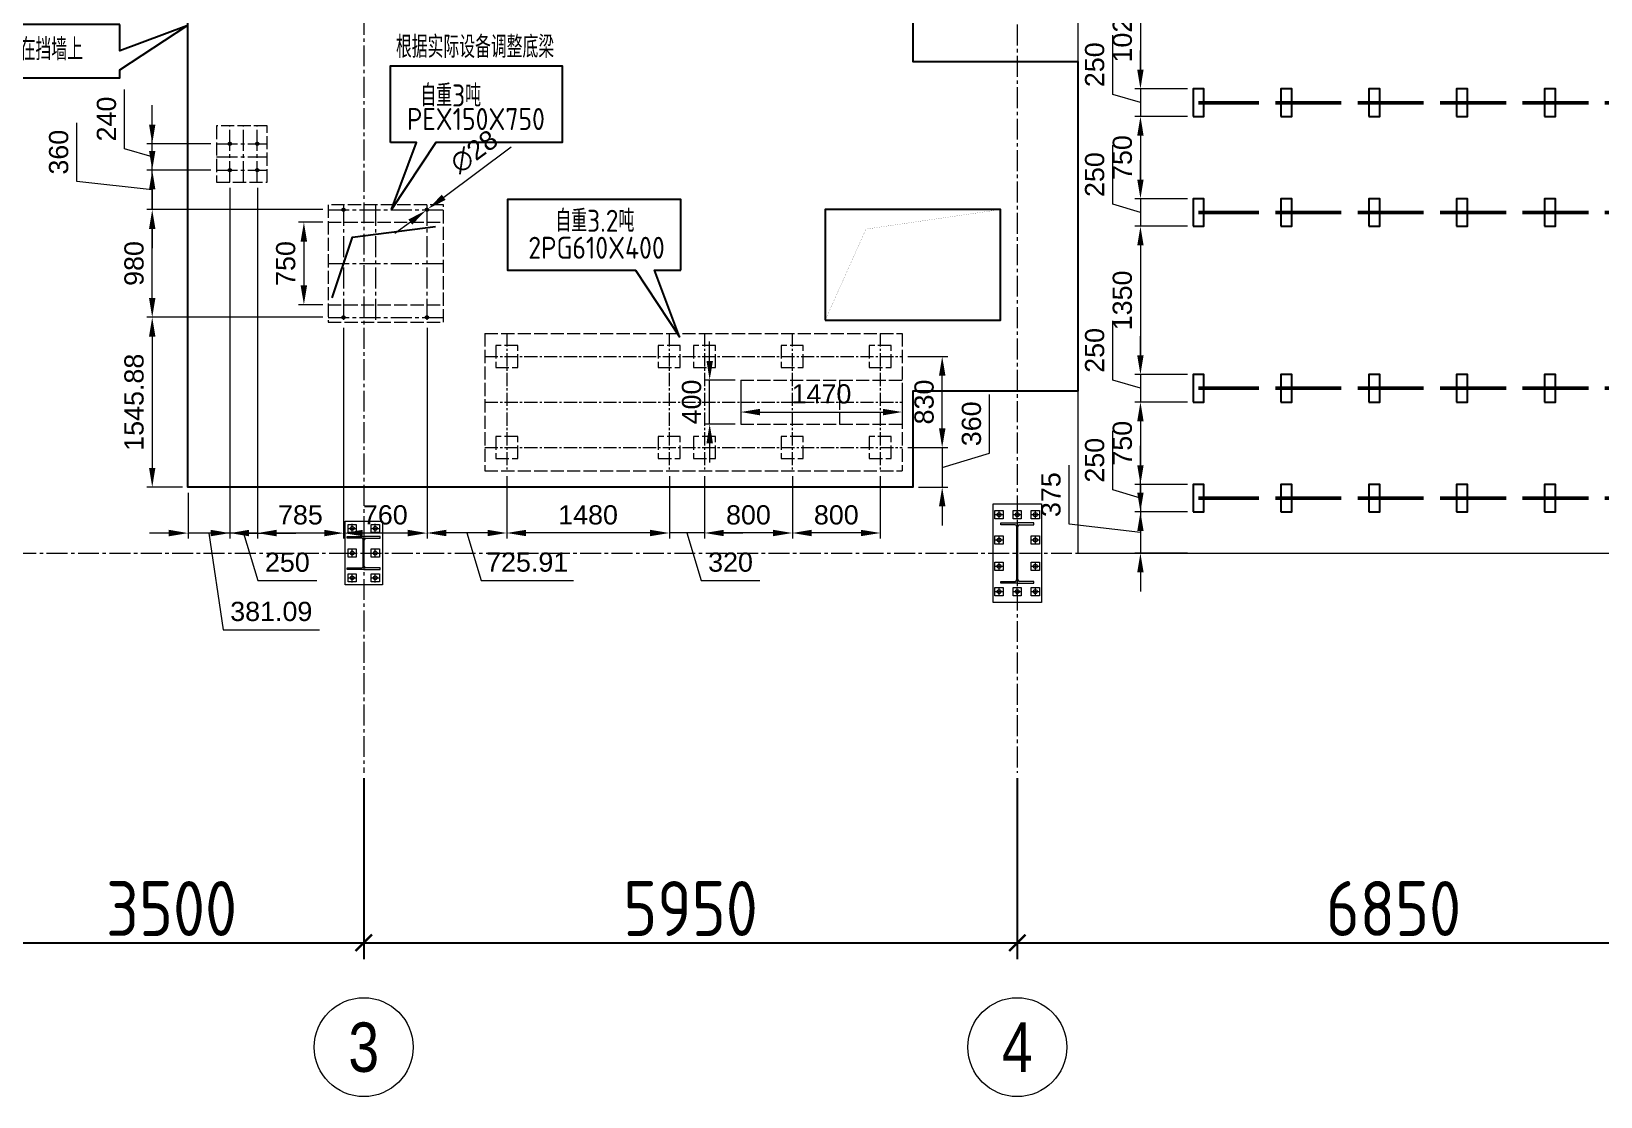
# Model space of a CAD drawing. Header units: millimetres. Extents: x 163705 to 1616509, y 81827 to 302547.
# Drawn here: x 560979 to 575266, y 241216 to 250912 of the extents above; entities that cross this region are included whole.
import ezdxf
from ezdxf.enums import TextEntityAlignment as Align

# ---------------------------------------------------------------- set-up
doc = ezdxf.new("R2010")
doc.units = ezdxf.units.MM
doc.header["$LTSCALE"] = 10
for name, pattern in [('ACAD_ISO02W100', [15, 12, -3]), ('CENTER2', [28.575, 19.05, -3.175, 3.175, -3.175]), ('点画线', [18, 12, -2, 2, -2])]:
    doc.linetypes.add(name, pattern=pattern)
for name, color, linetype, lineweight in [('1-中心线', 1, 'CENTER2', 0), ('1-剖面线', 8, 'Continuous', 0), ('1-护栏', 4, 'Continuous', 18), ('1-文本', 4, 'Continuous', 0), ('1-标注', 3, 'Continuous', 0), ('1-虚线', 8, 'ACAD_ISO02W100', 0), ('1-设备轮廓', 2, 'Continuous', 18), ('1-钢构', 6, 'Continuous', 0), ('中心线层', 1, '点画线', 18)]:
    doc.layers.add(name, color=color, linetype=linetype, lineweight=lineweight)
doc.layers.add('1-隐线', color=8, linetype='Continuous')
doc.styles.add('ARIAL', font='arial.ttf', dxfattribs={"width": 0.7})
doc.styles.add('HZ', font='gbenor.shx', dxfattribs={"bigfont": 'gbcbig.shx'})
doc.styles.get("Standard").update_dxf_attribs({"font": 'arial.ttf'})
doc.dimstyles.new('100$0', dxfattribs={"dimscale": 100, "dimtxt": 5, "dimasz": 1.5, "dimexe": 1.5, "dimexo": 0.5, "dimtad": 1, "dimdec": 0, "dimdsep": 46, "dimtxsty": 'HZ', "dimblk": 'ARCHTICK', "dimcen": 2.5, "dimdle": 1, "dimclrd": 256, "dimclre": 256, "dimadec": 0, "dimazin": 0, "dimtfac": 1, "dimtdec": 0, "dimtmove": 0, "dimatfit": 3, "dimfxl": 0, "dimarcsym": 0})
doc.dimstyles.new('AM_GB50$0', dxfattribs={"dimscale": 50, "dimtxt": 3.5, "dimasz": 3.5, "dimexe": 1, "dimexo": 1, "dimgap": 1.5, "dimtad": 1, "dimdsep": 46, "dimtxsty": 'Standard', "dimcen": 0, "dimclrd": 256, "dimclre": 256, "dimclrt": 2, "dimadec": 0, "dimazin": 2, "dimtp": 0.1, "dimtm": 0.1, "dimtfac": 0.71, "dimtdec": 3, "dimtmove": 0, "dimatfit": 3, "dimfxl": 0, "dimlwd": -1, "dimlwe": -1, "dimarcsym": 0})
doc.dimstyles.new('AM_GB50$3', dxfattribs={"dimscale": 50, "dimtxt": 3.5, "dimasz": 3.5, "dimexe": 1, "dimexo": 1, "dimgap": 1.5, "dimtad": 1, "dimdsep": 46, "dimtxsty": 'Standard', "dimcen": 0, "dimclrd": 256, "dimclre": 256, "dimclrt": 2, "dimadec": 0, "dimazin": 2, "dimtp": 0.1, "dimtm": 0.1, "dimtfac": 0.71, "dimtdec": 3, "dimtmove": 0, "dimatfit": 3, "dimfxl": 0, "dimlwd": -1, "dimlwe": -1, "dimarcsym": 0})

# ---------------------------------------------------------------- blocks, each defined once
blk = doc.blocks.new('G$CFEC4C302')
for p, q in [((14, 800), (95, 800)), ((55, 760), (55, 840)), ((70, 707), (70, 725)), ((70, 725), (220, 725)), ((179, 800), (260, 800)), ((220, 760), (220, 840)), ((220, 728), (220, 172)), ((370, 725), (220, 725)), ((344, 800), (425, 800)), ((370, 707), (370, 725)), ((385, 760), (385, 840)), ((55, 530), (55, 610)), ((202, 707), (70, 707)), ((215, 206), (215, 694)), ((226, 206), (226, 694)), ((239, 707), (370, 707)), ((385, 530), (385, 610)), ((14, 570), (95, 570)), ((344, 570), (425, 570)), ((14, 330), (95, 330)), ((55, 290), (55, 370)), ((344, 330), (425, 330)), ((385, 290), (385, 370)), ((70, 175), (70, 193)), ((70, 193), (202, 193)), ((220, 175), (70, 175)), ((220, 175), (370, 175)), ((370, 193), (239, 193)), ((370, 175), (370, 193)), ((14, 100), (95, 100)), ((55, 60), (55, 140)), ((179, 100), (260, 100)), ((220, 60), (220, 140)), ((344, 100), (425, 100)), ((385, 60), (385, 140))]:
    blk.add_line(p, q)
for points in [[(0, 0), (0, 900), (440, 900), (440, 0)], [(17, 762), (17, 838), (92, 838), (92, 762)], [(182, 762), (182, 838), (257, 838), (257, 762)], [(347, 762), (347, 838), (422, 838), (422, 762)], [(17, 532), (17, 608), (92, 608), (92, 532)], [(347, 532), (347, 608), (422, 608), (422, 532)], [(17, 292), (17, 368), (92, 368), (92, 292)], [(347, 292), (347, 368), (422, 368), (422, 292)], [(17, 62), (17, 138), (92, 138), (92, 62)], [(182, 62), (182, 138), (257, 138), (257, 62)], [(347, 62), (347, 138), (422, 138), (422, 62)]]:
    blk.add_lwpolyline(points, close=True)
for centre in [(55, 800), (220, 800), (385, 800), (55, 570), (385, 570), (55, 330), (385, 330), (55, 100), (220, 100), (385, 100)]:
    blk.add_circle(centre, 18)
for centre, start, end in [((202, 694), 0, 90), ((239, 694), 90, 180), ((202, 206), 270, 0), ((239, 206), 180, 270)]:
    blk.add_arc(centre, 13, start, end)
blk.add_text('HC_SUPERPART', height=0.001).set_placement((220, 175))
blk = doc.blocks.new('G$CCDFBE48F')
for p, q in [((20, 425), (20, 440)), ((20, 440), (170, 440)), ((24, 515), (106, 515)), ((65, 474), (65, 556)), ((170, 443), (170, 137)), ((320, 440), (170, 440)), ((235, 515), (316, 515)), ((275, 474), (275, 556)), ((320, 425), (320, 440)), ((152, 425), (20, 425)), ((24, 290), (106, 290)), ((65, 250), (65, 330)), ((165, 168), (165, 412)), ((175, 168), (175, 412)), ((188, 425), (320, 425)), ((235, 290), (316, 290)), ((275, 250), (275, 330)), ((20, 140), (20, 155)), ((20, 155), (152, 155)), ((320, 155), (188, 155)), ((320, 140), (320, 155)), ((170, 140), (20, 140)), ((24, 65), (106, 65)), ((65, 24), (65, 106)), ((170, 140), (320, 140)), ((235, 65), (316, 65)), ((275, 24), (275, 106))]:
    blk.add_line(p, q)
for points in [[(0, 0), (0, 580), (340, 580), (340, 0)], [(28, 478), (28, 552), (102, 552), (102, 478)], [(238, 478), (238, 552), (313, 552), (313, 478)], [(28, 252), (28, 328), (102, 328), (102, 252)], [(238, 252), (238, 328), (313, 328), (313, 252)], [(28, 28), (28, 102), (102, 102), (102, 28)], [(238, 28), (238, 102), (313, 102), (313, 28)]]:
    blk.add_lwpolyline(points, close=True)
for centre in [(65, 515), (275, 515), (65, 290), (275, 290), (65, 65), (275, 65)]:
    blk.add_circle(centre, 18)
for centre, start, end in [((152, 412), 0, 90), ((188, 412), 90, 180), ((152, 168), 270, 0), ((188, 168), 180, 270)]:
    blk.add_arc(centre, 13, start, end)
blk.add_text('HC_SUPERPART', height=0.001).set_placement((170, 140))
blk = doc.blocks.new('_ArchTick')
at = {"const_width": 0.15}
blk.add_lwpolyline([(-0.5, -0.5), (0.5, 0.5)], dxfattribs=at)
blk = doc.blocks.new('*D999')
at = {"layer": '1-标注', "lineweight": -2, "transparency": 16777216}
for p, q in [((560505, 244113), (560505, 242466)), ((564005, 244113), (564005, 242466)), ((560405, 242616), (564105, 242616))]:
    blk.add_line(p, q, dxfattribs=at)
at = {"layer": 'Defpoints', "color": 0, "transparency": 16777216}
for p in [(560505, 244163), (564005, 244163), (564005, 242616)]:
    blk.add_point(p, dxfattribs=at)
at = {"layer": '1-标注', "lineweight": -2, "transparency": 16777216, "xscale": 150, "yscale": 150, "zscale": 150, "rotation": 180}
blk.add_blockref('_ArchTick', (560505, 242616), dxfattribs=at)
at = {"layer": '1-标注', "lineweight": -2, "transparency": 16777216, "xscale": 150, "yscale": 150, "zscale": 150}
blk.add_blockref('_ArchTick', (564005, 242616), dxfattribs=at)
at = {"layer": '1-标注', "color": 0, "transparency": 16777216, "insert": (562255, 242928), "char_height": 500, "attachment_point": 5, "style": 'HZ'}
blk.add_mtext('3500', dxfattribs=at)
blk = doc.blocks.new('*D1000')
at = {"layer": '1-标注', "lineweight": -2, "transparency": 16777216}
for p, q in [((564005, 244113), (564005, 242466)), ((569955, 244113), (569955, 242466)), ((563905, 242616), (570055, 242616))]:
    blk.add_line(p, q, dxfattribs=at)
at = {"layer": 'Defpoints', "color": 0, "transparency": 16777216}
for p in [(564005, 244163), (569955, 244163), (569955, 242616)]:
    blk.add_point(p, dxfattribs=at)
at = {"layer": '1-标注', "lineweight": -2, "transparency": 16777216, "xscale": 150, "yscale": 150, "zscale": 150, "rotation": 180}
blk.add_blockref('_ArchTick', (564005, 242616), dxfattribs=at)
at = {"layer": '1-标注', "lineweight": -2, "transparency": 16777216, "xscale": 150, "yscale": 150, "zscale": 150}
blk.add_blockref('_ArchTick', (569955, 242616), dxfattribs=at)
at = {"layer": '1-标注', "color": 0, "transparency": 16777216, "insert": (566980, 242928), "char_height": 500, "attachment_point": 5, "style": 'HZ'}
blk.add_mtext('5950', dxfattribs=at)
blk = doc.blocks.new('*D1001')
at = {"layer": '1-标注', "lineweight": -2, "transparency": 16777216}
for p, q in [((569955, 244113), (569955, 242466)), ((576805, 244113), (576805, 242466)), ((569855, 242616), (576905, 242616))]:
    blk.add_line(p, q, dxfattribs=at)
at = {"layer": 'Defpoints', "color": 0, "transparency": 16777216}
for p in [(569955, 244163), (576805, 244163), (576805, 242616)]:
    blk.add_point(p, dxfattribs=at)
at = {"layer": '1-标注', "lineweight": -2, "transparency": 16777216, "xscale": 150, "yscale": 150, "zscale": 150, "rotation": 180}
blk.add_blockref('_ArchTick', (569955, 242616), dxfattribs=at)
at = {"layer": '1-标注', "lineweight": -2, "transparency": 16777216, "xscale": 150, "yscale": 150, "zscale": 150}
blk.add_blockref('_ArchTick', (576805, 242616), dxfattribs=at)
at = {"layer": '1-标注', "color": 0, "transparency": 16777216, "insert": (573380, 242928), "char_height": 500, "attachment_point": 5, "style": 'HZ'}
blk.add_mtext('6850', dxfattribs=at)
blk = doc.blocks.new('2PG610X400基础图')
for p, q in [((0, 1250), (3800, 1250)), ((0, 1250), (0, 0)), ((3800, 1250), (3800, 0)), ((0, 0), (3800, 0))]:
    blk.add_line(p, q)
at = {"color": 7}
for p, q in [((2330, 825), (2330, 425)), ((2330, 825), (3800, 825)), ((3230, 825), (3230, 425)), ((2330, 425), (3800, 425))]:
    blk.add_line(p, q, dxfattribs=at)
for points in [[(100, 940), (300, 940), (300, 1140), (100, 1140)], [(1580, 940), (1780, 940), (1780, 1140), (1580, 1140)], [(1900, 940), (2100, 940), (2100, 1140), (1900, 1140)], [(2700, 940), (2900, 940), (2900, 1140), (2700, 1140)], [(3500, 940), (3700, 940), (3700, 1140), (3500, 1140)], [(100, 110), (300, 110), (300, 310), (100, 310)], [(1580, 110), (1780, 110), (1780, 310), (1580, 310)], [(1900, 110), (2100, 110), (2100, 310), (1900, 310)], [(2700, 110), (2900, 110), (2900, 310), (2700, 310)], [(3500, 110), (3700, 110), (3700, 310), (3500, 310)]]:
    blk.add_lwpolyline(points, close=True)
at = {"layer": '中心线层'}
for p, q in [((200, 1250), (200, 0)), ((1680, 1250), (1680, 0)), ((2000, 1250), (2000, 0)), ((2800, 1250), (2800, 0)), ((3600, 1250), (3600, 0)), ((0, 1040), (3800, 1040)), ((0, 625), (3800, 625)), ((0, 210), (3800, 210))]:
    blk.add_line(p, q, dxfattribs=at)
blk = doc.blocks.new('*D1050')
at = {"layer": '1-标注', "linetype": 'ByBlock', "transparency": 16777216}
for p, q in [((571505, 251413), (571026, 251413)), ((571076, 251238), (571076, 250563)), ((571505, 250388), (571026, 250388))]:
    blk.add_line(p, q, dxfattribs=at)
at = {"layer": '1-标注', "transparency": 16777216}
for points in [[(571047, 251238), (571105, 251238), (571076, 251413)], [(571047, 250563), (571105, 250563), (571076, 250388)]]:
    blk.add_solid(points, dxfattribs=at)
at = {"layer": 'Defpoints', "color": 0, "transparency": 16777216}
for p in [(571555, 251413), (571076, 250388), (571555, 250388)]:
    blk.add_point(p, dxfattribs=at)
at = {"layer": '1-标注', "color": 2, "transparency": 16777216, "insert": (570912, 250900), "char_height": 175, "attachment_point": 5, "rotation": 90}
blk.add_mtext('1025', dxfattribs=at)
blk = doc.blocks.new('*D1051')
at = {"layer": '1-标注', "linetype": 'ByBlock', "transparency": 16777216}
for p, q in [((570824, 250338), (570824, 250877)), ((571076, 250563), (571076, 250738)), ((571076, 250263), (570824, 250338)), ((571505, 250388), (571026, 250388)), ((571076, 250388), (571076, 250138)), ((571076, 250388), (571076, 250138)), ((571505, 250138), (571026, 250138)), ((571076, 249963), (571076, 249788))]:
    blk.add_line(p, q, dxfattribs=at)
at = {"layer": '1-标注', "transparency": 16777216}
for points in [[(571047, 250563), (571105, 250563), (571076, 250388)], [(571047, 249963), (571105, 249963), (571076, 250138)]]:
    blk.add_solid(points, dxfattribs=at)
at = {"layer": 'Defpoints', "color": 0, "transparency": 16777216}
for p in [(571555, 250388), (571076, 250138), (571555, 250138)]:
    blk.add_point(p, dxfattribs=at)
at = {"layer": '1-标注', "color": 2, "transparency": 16777216, "insert": (570660, 250608), "char_height": 175, "attachment_point": 5, "rotation": 90}
blk.add_mtext('250', dxfattribs=at)
blk = doc.blocks.new('*D1052')
at = {"layer": '1-标注', "linetype": 'ByBlock', "transparency": 16777216}
for p, q in [((571505, 250138), (571026, 250138)), ((571076, 249963), (571076, 249563)), ((571505, 249388), (571026, 249388))]:
    blk.add_line(p, q, dxfattribs=at)
at = {"layer": '1-标注', "transparency": 16777216}
for points in [[(571047, 249963), (571105, 249963), (571076, 250138)], [(571047, 249563), (571105, 249563), (571076, 249388)]]:
    blk.add_solid(points, dxfattribs=at)
at = {"layer": 'Defpoints', "color": 0, "transparency": 16777216}
for p in [(571555, 250138), (571076, 249388), (571555, 249388)]:
    blk.add_point(p, dxfattribs=at)
at = {"layer": '1-标注', "color": 2, "transparency": 16777216, "insert": (570912, 249763), "char_height": 175, "attachment_point": 5, "rotation": 90}
blk.add_mtext('750', dxfattribs=at)
blk = doc.blocks.new('*D1053')
at = {"layer": '1-标注', "linetype": 'ByBlock', "transparency": 16777216}
for p, q in [((570824, 249338), (570824, 249877)), ((571076, 249563), (571076, 249738)), ((571076, 249263), (570824, 249338)), ((571505, 249388), (571026, 249388)), ((571076, 249388), (571076, 249138)), ((571076, 249388), (571076, 249138)), ((571505, 249138), (571026, 249138)), ((571076, 248963), (571076, 248788))]:
    blk.add_line(p, q, dxfattribs=at)
at = {"layer": '1-标注', "transparency": 16777216}
for points in [[(571047, 249563), (571105, 249563), (571076, 249388)], [(571047, 248963), (571105, 248963), (571076, 249138)]]:
    blk.add_solid(points, dxfattribs=at)
at = {"layer": 'Defpoints', "color": 0, "transparency": 16777216}
for p in [(571555, 249388), (571076, 249138), (571555, 249138)]:
    blk.add_point(p, dxfattribs=at)
at = {"layer": '1-标注', "color": 2, "transparency": 16777216, "insert": (570660, 249608), "char_height": 175, "attachment_point": 5, "rotation": 90}
blk.add_mtext('250', dxfattribs=at)
blk = doc.blocks.new('*D1054')
at = {"layer": '1-标注', "linetype": 'ByBlock', "transparency": 16777216}
for p, q in [((571505, 249138), (571026, 249138)), ((571076, 248963), (571076, 247963)), ((571505, 247788), (571026, 247788))]:
    blk.add_line(p, q, dxfattribs=at)
at = {"layer": '1-标注', "transparency": 16777216}
for points in [[(571047, 248963), (571105, 248963), (571076, 249138)], [(571047, 247963), (571105, 247963), (571076, 247788)]]:
    blk.add_solid(points, dxfattribs=at)
at = {"layer": 'Defpoints', "color": 0, "transparency": 16777216}
for p in [(571555, 249138), (571076, 247788), (571555, 247788)]:
    blk.add_point(p, dxfattribs=at)
at = {"layer": '1-标注', "color": 2, "transparency": 16777216, "insert": (570912, 248463), "char_height": 175, "attachment_point": 5, "rotation": 90}
blk.add_mtext('1350', dxfattribs=at)
blk = doc.blocks.new('*D1055')
at = {"layer": '1-标注', "linetype": 'ByBlock', "transparency": 16777216}
for p, q in [((570824, 247738), (570824, 248277)), ((571076, 247963), (571076, 248138)), ((571076, 247663), (570824, 247738)), ((571505, 247788), (571026, 247788)), ((571076, 247788), (571076, 247538)), ((571076, 247788), (571076, 247538)), ((571505, 247538), (571026, 247538)), ((571076, 247363), (571076, 247188))]:
    blk.add_line(p, q, dxfattribs=at)
at = {"layer": '1-标注', "transparency": 16777216}
for points in [[(571047, 247963), (571105, 247963), (571076, 247788)], [(571047, 247363), (571105, 247363), (571076, 247538)]]:
    blk.add_solid(points, dxfattribs=at)
at = {"layer": 'Defpoints', "color": 0, "transparency": 16777216}
for p in [(571555, 247788), (571076, 247538), (571555, 247538)]:
    blk.add_point(p, dxfattribs=at)
at = {"layer": '1-标注', "color": 2, "transparency": 16777216, "insert": (570660, 248008), "char_height": 175, "attachment_point": 5, "rotation": 90}
blk.add_mtext('250', dxfattribs=at)
blk = doc.blocks.new('*D1056')
at = {"layer": '1-标注', "linetype": 'ByBlock', "transparency": 16777216}
for p, q in [((571505, 247538), (571026, 247538)), ((571076, 247363), (571076, 246963)), ((571505, 246788), (571026, 246788))]:
    blk.add_line(p, q, dxfattribs=at)
at = {"layer": '1-标注', "transparency": 16777216}
for points in [[(571047, 247363), (571105, 247363), (571076, 247538)], [(571047, 246963), (571105, 246963), (571076, 246788)]]:
    blk.add_solid(points, dxfattribs=at)
at = {"layer": 'Defpoints', "color": 0, "transparency": 16777216}
for p in [(571555, 247538), (571076, 246788), (571555, 246788)]:
    blk.add_point(p, dxfattribs=at)
at = {"layer": '1-标注', "color": 2, "transparency": 16777216, "insert": (570912, 247163), "char_height": 175, "attachment_point": 5, "rotation": 90}
blk.add_mtext('750', dxfattribs=at)
blk = doc.blocks.new('*D1057')
at = {"layer": '1-标注', "linetype": 'ByBlock', "transparency": 16777216}
for p, q in [((570824, 246738), (570824, 247277)), ((571076, 246963), (571076, 247138)), ((571076, 246663), (570824, 246738)), ((571505, 246788), (571026, 246788)), ((571076, 246788), (571076, 246538)), ((571076, 246788), (571076, 246538)), ((571505, 246538), (571026, 246538)), ((571076, 246363), (571076, 246188))]:
    blk.add_line(p, q, dxfattribs=at)
at = {"layer": '1-标注', "transparency": 16777216}
for points in [[(571047, 246963), (571105, 246963), (571076, 246788)], [(571047, 246363), (571105, 246363), (571076, 246538)]]:
    blk.add_solid(points, dxfattribs=at)
at = {"layer": 'Defpoints', "color": 0, "transparency": 16777216}
for p in [(571555, 246788), (571076, 246538), (571555, 246538)]:
    blk.add_point(p, dxfattribs=at)
at = {"layer": '1-标注', "color": 2, "transparency": 16777216, "insert": (570660, 247008), "char_height": 175, "attachment_point": 5, "rotation": 90}
blk.add_mtext('250', dxfattribs=at)
blk = doc.blocks.new('*D1058')
at = {"layer": '1-标注', "linetype": 'ByBlock', "transparency": 16777216}
for p, q in [((570427, 246426), (570427, 246964)), ((571076, 246713), (571076, 246888)), ((571505, 246538), (571026, 246538)), ((571076, 246538), (571076, 246163)), ((571076, 246538), (571076, 246163)), ((571076, 246350), (570427, 246426)), ((571505, 246163), (571026, 246163)), ((571076, 245988), (571076, 245813))]:
    blk.add_line(p, q, dxfattribs=at)
at = {"layer": '1-标注', "transparency": 16777216}
for points in [[(571047, 246713), (571105, 246713), (571076, 246538)], [(571047, 245988), (571105, 245988), (571076, 246163)]]:
    blk.add_solid(points, dxfattribs=at)
at = {"layer": 'Defpoints', "color": 0, "transparency": 16777216}
for p in [(571555, 246538), (571076, 246163), (571555, 246163)]:
    blk.add_point(p, dxfattribs=at)
at = {"layer": '1-标注', "color": 2, "transparency": 16777216, "insert": (570262, 246695), "char_height": 175, "attachment_point": 5, "rotation": 90}
blk.add_mtext('375', dxfattribs=at)
blk = doc.blocks.new('PEX150X750基础图')
for p, q in [((2066, 1070), (1016, 1070)), ((1016, 1070), (1016, 0)), ((2066, 0), (2066, 1070)), ((1016, 0), (2066, 0))]:
    blk.add_line(p, q)
at = {"color": 7}
for p, q in [((1016, 910), (2066, 910)), ((1016, 160), (2066, 160))]:
    blk.add_line(p, q, dxfattribs=at)
blk.add_lwpolyline([(0, 1275), (461, 1275), (461, 1787), (0, 1787)], close=True)
for centre in [(121, 1625), (371, 1625), (121, 1385), (371, 1385), (1156, 1025), (1916, 1025), (1156, 45), (1916, 45)]:
    blk.add_circle(centre, 14)
at = {"layer": '1-中心线'}
for p, q in [((121, 1275), (121, 1787)), ((246, 1275), (246, 1787)), ((371, 1275), (371, 1787)), ((0, 1625), (461, 1625)), ((0, 1505), (461, 1505)), ((0, 1385), (461, 1385)), ((1016, 1025), (2066, 1025)), ((1156, 1070), (1156, 0)), ((1446, 1070), (1446, 0)), ((1916, 1070), (1916, 0)), ((1016, 535), (2066, 535)), ((1016, 45), (2066, 45))]:
    blk.add_line(p, q, dxfattribs=at)
at = {"layer": '1-隐线'}
blk.add_lwpolyline([(1054, 224), (1237, 776), (1993, 871)], dxfattribs=at)
blk = doc.blocks.new('*D1179')
at = {"layer": '1-标注', "linetype": 'ByBlock', "transparency": 16777216}
for p, q in [((567907, 246863), (567907, 246296)), ((568707, 246863), (568707, 246296)), ((568532, 246346), (568082, 246346))]:
    blk.add_line(p, q, dxfattribs=at)
at = {"layer": '1-标注', "transparency": 16777216}
for points in [[(568082, 246375), (568082, 246317), (567907, 246346)], [(568532, 246375), (568532, 246317), (568707, 246346)]]:
    blk.add_solid(points, dxfattribs=at)
at = {"layer": 'Defpoints', "color": 0, "transparency": 16777216}
for p in [(567907, 246913), (568707, 246913), (567907, 246346)]:
    blk.add_point(p, dxfattribs=at)
at = {"layer": '1-标注', "color": 2, "transparency": 16777216, "insert": (568307, 246510), "char_height": 175, "attachment_point": 5}
blk.add_mtext('800', dxfattribs=at)
blk = doc.blocks.new('*D1180')
at = {"layer": '1-标注', "linetype": 'ByBlock', "transparency": 16777216}
for p, q in [((567107, 246863), (567107, 246296)), ((567907, 246863), (567907, 246296)), ((567732, 246346), (567282, 246346))]:
    blk.add_line(p, q, dxfattribs=at)
at = {"layer": '1-标注', "transparency": 16777216}
for points in [[(567282, 246375), (567282, 246317), (567107, 246346)], [(567732, 246375), (567732, 246317), (567907, 246346)]]:
    blk.add_solid(points, dxfattribs=at)
at = {"layer": 'Defpoints', "color": 0, "transparency": 16777216}
for p in [(567107, 246913), (567907, 246913), (567107, 246346)]:
    blk.add_point(p, dxfattribs=at)
at = {"layer": '1-标注', "color": 2, "transparency": 16777216, "insert": (567507, 246510), "char_height": 175, "attachment_point": 5}
blk.add_mtext('800', dxfattribs=at)
blk = doc.blocks.new('*D1181')
at = {"layer": '1-标注', "linetype": 'ByBlock', "transparency": 16777216}
for p, q in [((566787, 246863), (566787, 246296)), ((567107, 246863), (567107, 246296)), ((566612, 246346), (566437, 246346)), ((567107, 246346), (566787, 246346)), ((567107, 246346), (566787, 246346)), ((566947, 246346), (567076, 245915)), ((567282, 246346), (567457, 246346)), ((567076, 245915), (567612, 245915))]:
    blk.add_line(p, q, dxfattribs=at)
at = {"layer": '1-标注', "transparency": 16777216}
for points in [[(566612, 246375), (566612, 246317), (566787, 246346)], [(567282, 246375), (567282, 246317), (567107, 246346)]]:
    blk.add_solid(points, dxfattribs=at)
at = {"layer": 'Defpoints', "color": 0, "transparency": 16777216}
for p in [(566787, 246913), (567107, 246913), (566787, 246346)]:
    blk.add_point(p, dxfattribs=at)
at = {"layer": '1-标注', "color": 2, "transparency": 16777216, "insert": (567344, 246080), "char_height": 175, "attachment_point": 5}
blk.add_mtext('320', dxfattribs=at)
blk = doc.blocks.new('*D1182')
at = {"layer": '1-标注', "linetype": 'ByBlock', "transparency": 16777216}
for p, q in [((565307, 246863), (565307, 246296)), ((566787, 246863), (566787, 246296)), ((566612, 246346), (565482, 246346))]:
    blk.add_line(p, q, dxfattribs=at)
at = {"layer": '1-标注', "transparency": 16777216}
for points in [[(565482, 246375), (565482, 246317), (565307, 246346)], [(566612, 246375), (566612, 246317), (566787, 246346)]]:
    blk.add_solid(points, dxfattribs=at)
at = {"layer": 'Defpoints', "color": 0, "transparency": 16777216}
for p in [(565307, 246913), (566787, 246913), (565307, 246346)]:
    blk.add_point(p, dxfattribs=at)
at = {"layer": '1-标注', "color": 2, "transparency": 16777216, "insert": (566047, 246510), "char_height": 175, "attachment_point": 5}
blk.add_mtext('1480', dxfattribs=at)
blk = doc.blocks.new('*D1183')
at = {"layer": '1-标注', "linetype": 'ByBlock', "transparency": 16777216}
for p, q in [((564581, 248214), (564581, 246296)), ((565307, 246863), (565307, 246296)), ((565132, 246346), (564756, 246346)), ((564944, 246346), (565073, 245915)), ((565073, 245915), (565914, 245915))]:
    blk.add_line(p, q, dxfattribs=at)
at = {"layer": '1-标注', "transparency": 16777216}
for points in [[(564756, 246375), (564756, 246317), (564581, 246346)], [(565132, 246375), (565132, 246317), (565307, 246346)]]:
    blk.add_solid(points, dxfattribs=at)
at = {"layer": 'Defpoints', "color": 0, "transparency": 16777216}
for p in [(564581, 248264), (565307, 246913), (564581, 246346)]:
    blk.add_point(p, dxfattribs=at)
at = {"layer": '1-标注', "color": 2, "transparency": 16777216, "insert": (565493, 246080), "char_height": 175, "attachment_point": 5}
blk.add_mtext('725.91', dxfattribs=at)
blk = doc.blocks.new('*D1184')
at = {"layer": '1-标注', "linetype": 'ByBlock', "transparency": 16777216}
for p, q in [((563821, 248214), (563821, 246295)), ((564581, 248214), (564581, 246295)), ((564406, 246345), (563996, 246345))]:
    blk.add_line(p, q, dxfattribs=at)
at = {"layer": '1-标注', "transparency": 16777216}
for points in [[(563996, 246375), (563996, 246316), (563821, 246345)], [(564406, 246375), (564406, 246316), (564581, 246345)]]:
    blk.add_solid(points, dxfattribs=at)
at = {"layer": 'Defpoints', "color": 0, "transparency": 16777216}
for p in [(563821, 248264), (564581, 248264), (563821, 246345)]:
    blk.add_point(p, dxfattribs=at)
at = {"layer": '1-标注', "color": 2, "transparency": 16777216, "insert": (564201, 246510), "char_height": 175, "attachment_point": 5}
blk.add_mtext('760', dxfattribs=at)
blk = doc.blocks.new('*D1185')
at = {"layer": '1-标注', "linetype": 'ByBlock', "transparency": 16777216}
for p, q in [((563036, 249489), (563036, 246295)), ((563821, 248214), (563821, 246295)), ((563646, 246345), (563211, 246345))]:
    blk.add_line(p, q, dxfattribs=at)
at = {"layer": '1-标注', "transparency": 16777216}
for points in [[(563211, 246375), (563211, 246316), (563036, 246345)], [(563646, 246375), (563646, 246316), (563821, 246345)]]:
    blk.add_solid(points, dxfattribs=at)
at = {"layer": 'Defpoints', "color": 0, "transparency": 16777216}
for p in [(563036, 249539), (563821, 248264), (563036, 246345)]:
    blk.add_point(p, dxfattribs=at)
at = {"layer": '1-标注', "color": 2, "transparency": 16777216, "insert": (563428, 246510), "char_height": 175, "attachment_point": 5}
blk.add_mtext('785', dxfattribs=at)
blk = doc.blocks.new('*D1186')
at = {"layer": '1-标注', "linetype": 'ByBlock', "transparency": 16777216}
for p, q in [((562786, 249489), (562786, 246295)), ((563036, 249489), (563036, 246295)), ((562611, 246345), (562436, 246345)), ((563036, 246345), (562786, 246345)), ((563036, 246345), (562786, 246345)), ((562911, 246345), (563040, 245915)), ((563211, 246345), (563386, 246345)), ((563040, 245915), (563579, 245915))]:
    blk.add_line(p, q, dxfattribs=at)
at = {"layer": '1-标注', "transparency": 16777216}
for points in [[(562611, 246375), (562611, 246316), (562786, 246345)], [(563211, 246375), (563211, 246316), (563036, 246345)]]:
    blk.add_solid(points, dxfattribs=at)
at = {"layer": 'Defpoints', "color": 0, "transparency": 16777216}
for p in [(562786, 249539), (563036, 249539), (562786, 246345)]:
    blk.add_point(p, dxfattribs=at)
at = {"layer": '1-标注', "color": 2, "transparency": 16777216, "insert": (563309, 246079), "char_height": 175, "attachment_point": 5}
blk.add_mtext('250', dxfattribs=at)
blk = doc.blocks.new('*D1187')
at = {"layer": '1-标注', "linetype": 'ByBlock', "transparency": 16777216}
for p, q in [((562786, 249489), (562786, 246295)), ((562405, 246713), (562405, 246295)), ((562230, 246345), (562055, 246345)), ((562786, 246345), (562405, 246345)), ((562786, 246345), (562405, 246345)), ((562595, 246345), (562724, 245466)), ((562961, 246345), (563136, 246345)), ((562724, 245466), (563601, 245466))]:
    blk.add_line(p, q, dxfattribs=at)
at = {"layer": '1-标注', "transparency": 16777216}
for points in [[(562230, 246375), (562230, 246316), (562405, 246345)], [(562961, 246375), (562961, 246316), (562786, 246345)]]:
    blk.add_solid(points, dxfattribs=at)
at = {"layer": 'Defpoints', "color": 0, "transparency": 16777216}
for p in [(562786, 249539), (562405, 246763), (562405, 246345)]:
    blk.add_point(p, dxfattribs=at)
at = {"layer": '1-标注', "color": 2, "transparency": 16777216, "insert": (563163, 245631), "char_height": 175, "attachment_point": 5}
blk.add_mtext('381.09', dxfattribs=at)
blk = doc.blocks.new('*D1188')
at = {"layer": '1-标注', "linetype": 'ByBlock', "transparency": 16777216}
for p, q in [((563631, 248309), (562029, 248309)), ((562079, 248134), (562079, 246938)), ((562355, 246763), (562029, 246763))]:
    blk.add_line(p, q, dxfattribs=at)
at = {"layer": '1-标注', "transparency": 16777216}
for points in [[(562050, 248134), (562108, 248134), (562079, 248309)], [(562050, 246938), (562108, 246938), (562079, 246763)]]:
    blk.add_solid(points, dxfattribs=at)
at = {"layer": 'Defpoints', "color": 0, "transparency": 16777216}
for p in [(563681, 248309), (562079, 246763), (562405, 246763)]:
    blk.add_point(p, dxfattribs=at)
at = {"layer": '1-标注', "color": 2, "transparency": 16777216, "insert": (561914, 247536), "char_height": 175, "attachment_point": 5, "rotation": 90}
blk.add_mtext('1545.88', dxfattribs=at)
blk = doc.blocks.new('*D1189')
at = {"layer": '1-标注', "linetype": 'ByBlock', "transparency": 16777216}
for p, q in [((563631, 249289), (562029, 249289)), ((562079, 248484), (562079, 249114)), ((563631, 248309), (562029, 248309))]:
    blk.add_line(p, q, dxfattribs=at)
at = {"layer": '1-标注', "transparency": 16777216}
for points in [[(562050, 249114), (562108, 249114), (562079, 249289)], [(562050, 248484), (562108, 248484), (562079, 248309)]]:
    blk.add_solid(points, dxfattribs=at)
at = {"layer": 'Defpoints', "color": 0, "transparency": 16777216}
for p in [(562079, 249289), (563681, 249289), (563681, 248309)]:
    blk.add_point(p, dxfattribs=at)
at = {"layer": '1-标注', "color": 2, "transparency": 16777216, "insert": (561914, 248799), "char_height": 175, "attachment_point": 5, "rotation": 90}
blk.add_mtext('980', dxfattribs=at)
blk = doc.blocks.new('*D1190')
at = {"layer": '1-标注', "linetype": 'ByBlock', "transparency": 16777216}
for p, q in [((561393, 249544), (561393, 250080)), ((562079, 249824), (562079, 249999)), ((562614, 249649), (562029, 249649)), ((562079, 249289), (562079, 249649)), ((562079, 249289), (562079, 249649)), ((562079, 249469), (561393, 249544)), ((563631, 249289), (562029, 249289)), ((562079, 249114), (562079, 248939))]:
    blk.add_line(p, q, dxfattribs=at)
at = {"layer": '1-标注', "transparency": 16777216}
for points in [[(562050, 249824), (562108, 249824), (562079, 249649)], [(562050, 249114), (562108, 249114), (562079, 249289)]]:
    blk.add_solid(points, dxfattribs=at)
at = {"layer": 'Defpoints', "color": 0, "transparency": 16777216}
for p in [(562079, 249649), (562664, 249649), (563681, 249289)]:
    blk.add_point(p, dxfattribs=at)
at = {"layer": '1-标注', "color": 2, "transparency": 16777216, "insert": (561228, 249812), "char_height": 175, "attachment_point": 5, "rotation": 90}
blk.add_mtext('360', dxfattribs=at)
blk = doc.blocks.new('*D1191')
at = {"layer": '1-标注', "linetype": 'ByBlock', "transparency": 16777216}
for p, q in [((561827, 249844), (561827, 250383)), ((562079, 250064), (562079, 250239)), ((562614, 249889), (562029, 249889)), ((562079, 249649), (562079, 249889)), ((562079, 249649), (562079, 249889)), ((562079, 249769), (561827, 249844)), ((562614, 249649), (562029, 249649)), ((562079, 249474), (562079, 249299))]:
    blk.add_line(p, q, dxfattribs=at)
at = {"layer": '1-标注', "transparency": 16777216}
for points in [[(562050, 250064), (562108, 250064), (562079, 249889)], [(562050, 249474), (562108, 249474), (562079, 249649)]]:
    blk.add_solid(points, dxfattribs=at)
at = {"layer": 'Defpoints', "color": 0, "transparency": 16777216}
for p in [(562079, 249889), (562664, 249889), (562664, 249649)]:
    blk.add_point(p, dxfattribs=at)
at = {"layer": '1-标注', "color": 2, "transparency": 16777216, "insert": (561663, 250114), "char_height": 175, "attachment_point": 5, "rotation": 90}
blk.add_mtext('240', dxfattribs=at)
blk = doc.blocks.new('*D1192')
at = {"layer": '1-标注', "linetype": 'ByBlock', "transparency": 16777216}
for p, q in [((563631, 249174), (563410, 249174)), ((563460, 248999), (563460, 248599)), ((563631, 248424), (563410, 248424))]:
    blk.add_line(p, q, dxfattribs=at)
at = {"layer": '1-标注', "transparency": 16777216}
for points in [[(563430, 248999), (563489, 248999), (563460, 249174)], [(563430, 248599), (563489, 248599), (563460, 248424)]]:
    blk.add_solid(points, dxfattribs=at)
at = {"layer": 'Defpoints', "color": 0, "transparency": 16777216}
for p in [(563681, 249174), (563460, 248424), (563681, 248424)]:
    blk.add_point(p, dxfattribs=at)
at = {"layer": '1-标注', "color": 2, "transparency": 16777216, "insert": (563295, 248799), "char_height": 175, "attachment_point": 5, "rotation": 90}
blk.add_mtext('750', dxfattribs=at)
blk = doc.blocks.new('*D1193')
at = {"layer": '1-标注', "linetype": 'ByBlock', "transparency": 16777216}
for p, q in [((568957, 247953), (569321, 247953)), ((569271, 247298), (569271, 247778)), ((568957, 247123), (569321, 247123))]:
    blk.add_line(p, q, dxfattribs=at)
at = {"layer": '1-标注', "transparency": 16777216}
for points in [[(569242, 247778), (569301, 247778), (569271, 247953)], [(569242, 247298), (569301, 247298), (569271, 247123)]]:
    blk.add_solid(points, dxfattribs=at)
at = {"layer": 'Defpoints', "color": 0, "transparency": 16777216}
for p in [(568907, 247953), (569271, 247953), (568907, 247123)]:
    blk.add_point(p, dxfattribs=at)
at = {"layer": '1-标注', "color": 2, "transparency": 16777216, "insert": (569107, 247538), "char_height": 175, "attachment_point": 5, "rotation": 90}
blk.add_mtext('830', dxfattribs=at)
blk = doc.blocks.new('*D1194')
at = {"layer": '1-标注', "linetype": 'ByBlock', "transparency": 16777216}
for p, q in [((569702, 247072), (569702, 247608)), ((569271, 247298), (569271, 247473)), ((568957, 247123), (569321, 247123)), ((569271, 247123), (569271, 246763)), ((569271, 247123), (569271, 246763)), ((569271, 246943), (569702, 247072)), ((569055, 246763), (569321, 246763)), ((569271, 246588), (569271, 246413))]:
    blk.add_line(p, q, dxfattribs=at)
at = {"layer": '1-标注', "transparency": 16777216}
for points in [[(569242, 247298), (569301, 247298), (569271, 247123)], [(569242, 246588), (569301, 246588), (569271, 246763)]]:
    blk.add_solid(points, dxfattribs=at)
at = {"layer": 'Defpoints', "color": 0, "transparency": 16777216}
for p in [(568907, 247123), (569005, 246763), (569271, 246763)]:
    blk.add_point(p, dxfattribs=at)
at = {"layer": '1-标注', "color": 2, "transparency": 16777216, "insert": (569538, 247340), "char_height": 175, "attachment_point": 5, "rotation": 90}
blk.add_mtext('360', dxfattribs=at)
blk = doc.blocks.new('*D1195')
at = {"layer": '1-标注', "linetype": 'ByBlock', "transparency": 16777216}
for p, q in [((567154, 247913), (567154, 248088)), ((567387, 247738), (567104, 247738)), ((567154, 247338), (567154, 247738)), ((567387, 247338), (567104, 247338)), ((567154, 247163), (567154, 246988))]:
    blk.add_line(p, q, dxfattribs=at)
at = {"layer": '1-标注', "transparency": 16777216}
for points in [[(567125, 247913), (567184, 247913), (567154, 247738)], [(567125, 247163), (567184, 247163), (567154, 247338)]]:
    blk.add_solid(points, dxfattribs=at)
at = {"layer": 'Defpoints', "color": 0, "transparency": 16777216}
for p in [(567154, 247738), (567437, 247738), (567437, 247338)]:
    blk.add_point(p, dxfattribs=at)
at = {"layer": '1-标注', "color": 2, "transparency": 16777216, "insert": (566990, 247538), "char_height": 175, "attachment_point": 5, "rotation": 90}
blk.add_mtext('400', dxfattribs=at)
blk = doc.blocks.new('*D1196')
at = {"layer": '1-标注', "linetype": 'ByBlock', "transparency": 16777216}
for p, q in [((567437, 247688), (567437, 247397)), ((568907, 247688), (568907, 247397)), ((567612, 247447), (568732, 247447))]:
    blk.add_line(p, q, dxfattribs=at)
at = {"layer": '1-标注', "transparency": 16777216}
for points in [[(567612, 247476), (567612, 247417), (567437, 247447)], [(568732, 247476), (568732, 247417), (568907, 247447)]]:
    blk.add_solid(points, dxfattribs=at)
at = {"layer": 'Defpoints', "color": 0, "transparency": 16777216}
for p in [(567437, 247738), (568907, 247738), (568907, 247447)]:
    blk.add_point(p, dxfattribs=at)
at = {"layer": '1-标注', "color": 2, "transparency": 16777216, "insert": (568172, 247611), "char_height": 175, "attachment_point": 5}
blk.add_mtext('1470', dxfattribs=at)
blk = doc.blocks.new('*D1198')
at = {"layer": '1-标注', "linetype": 'ByBlock', "transparency": 16777216}
for p, q in [((565348, 249857), (564733, 249401)), ((564429, 249176), (564288, 249072)), ((564569, 249280), (564592, 249297))]:
    blk.add_line(p, q, dxfattribs=at)
at = {"layer": '1-标注', "transparency": 16777216}
for points in [[(564715, 249425), (564750, 249378), (564592, 249297)], [(564411, 249200), (564446, 249153), (564569, 249280)]]:
    blk.add_solid(points, dxfattribs=at)
at = {"layer": 'Defpoints', "color": 0, "transparency": 16777216}
for p in [(564569, 249280), (564592, 249297)]:
    blk.add_point(p, dxfattribs=at)
at = {"layer": '1-标注', "color": 2, "transparency": 16777216, "insert": (565010, 249817), "char_height": 175, "attachment_point": 5, "rotation": 36.5308}
blk.add_mtext('∅28', dxfattribs=at)

msp = doc.modelspace()

# ---------------------------------------------------------------- linework, layer by layer
for points in [[(562404.592, 256062.835), (569004.592, 256062.835), (569004.592, 255187.835), (570504.592, 255187.835), (570504.592, 252187.835), (569004.592, 252187.835), (569004.592, 250637.835), (570504.592, 250637.835), (570504.592, 247637.835), (569004.592, 247637.835), (569004.592, 246762.835), (562404.592, 246762.835)], [(571554.592, 250137.834), (571654.592, 250137.834), (571654.592, 250387.834), (571554.592, 250387.834)], [(572354.592, 250137.834), (572454.592, 250137.834), (572454.592, 250387.834), (572354.592, 250387.834)], [(573154.592, 250137.834), (573254.592, 250137.834), (573254.592, 250387.834), (573154.592, 250387.834)], [(573954.592, 250137.834), (574054.592, 250137.834), (574054.592, 250387.834), (573954.592, 250387.834)], [(574754.592, 250137.834), (574854.592, 250137.834), (574854.592, 250387.834), (574754.592, 250387.834)], [(571554.592, 249137.835), (571654.592, 249137.835), (571654.592, 249387.835), (571554.592, 249387.835)], [(572354.592, 249137.835), (572454.592, 249137.835), (572454.592, 249387.835), (572354.592, 249387.835)], [(573154.592, 249137.835), (573254.592, 249137.835), (573254.592, 249387.835), (573154.592, 249387.835)], [(573954.592, 249137.835), (574054.592, 249137.835), (574054.592, 249387.835), (573954.592, 249387.835)], [(574754.592, 249137.835), (574854.592, 249137.835), (574854.592, 249387.835), (574754.592, 249387.835)], [(568206.592, 248284.383), (569802.592, 248284.383), (569802.592, 249290.383), (568206.592, 249290.383)], [(571554.592, 247537.834), (571654.592, 247537.834), (571654.592, 247787.834), (571554.592, 247787.834)], [(572354.592, 247537.834), (572454.592, 247537.834), (572454.592, 247787.834), (572354.592, 247787.834)], [(573154.592, 247537.834), (573254.592, 247537.834), (573254.592, 247787.834), (573154.592, 247787.834)], [(573954.592, 247537.834), (574054.592, 247537.834), (574054.592, 247787.834), (573954.592, 247787.834)], [(574754.592, 247537.834), (574854.592, 247537.834), (574854.592, 247787.834), (574754.592, 247787.834)], [(571554.592, 246537.835), (571654.592, 246537.835), (571654.592, 246787.835), (571554.592, 246787.835)], [(572354.592, 246537.835), (572454.592, 246537.835), (572454.592, 246787.835), (572354.592, 246787.835)], [(573154.592, 246537.835), (573254.592, 246537.835), (573254.592, 246787.835), (573154.592, 246787.835)], [(573954.592, 246537.835), (574054.592, 246537.835), (574054.592, 246787.835), (573954.592, 246787.835)], [(574754.592, 246537.835), (574854.592, 246537.835), (574854.592, 246787.835), (574754.592, 246787.835)]]:
    msp.add_lwpolyline(points, close=True)
for points in [[(561784.866, 250974.39), (558134.55, 250974.39), (558134.55, 250489.965), (561784.866, 250489.965), (561784.866, 250561.182), (562394.086, 250963.693), (561784.866, 250735.164), (561784.866, 250974.39)], [(564247.277, 249900.377), (564247.277, 250597.895), (565810.413, 250597.895), (565810.413, 249900.377), (564660.484, 249900.377), (564257.973, 249291.157), (564486.502, 249900.377), (564247.277, 249900.377)], [(566891.036, 248739.221), (566891.036, 249382.703), (565314.572, 249382.703), (565314.572, 248739.221), (566477.829, 248739.221), (566880.34, 248130.001), (566651.811, 248739.221), (566891.036, 248739.221)]]:
    msp.add_lwpolyline(points)
at = {"layer": '1-中心线'}
for p, q in [((569954.592, 264690.08), (569954.592, 244162.703)), ((564004.592, 258213.929), (564004.592, 244162.703)), ((553688.441, 246162.835), (632314.867, 246162.835))]:
    msp.add_line(p, q, dxfattribs=at)
at = {"layer": '1-剖面线', "const_width": 1}
msp.add_lwpolyline([(568206.592, 248284.383), (568577.068, 249111.892), (569802.592, 249290.383)], dxfattribs=at)
at = {"layer": '1-护栏'}
msp.add_lwpolyline([(570504.592, 246162.835), (588107.592, 246162.835), (588107.592, 253362.835), (570504.592, 253362.835)], close=True, dxfattribs=at)
for centre in [(564004.592, 241665.997), (569954.592, 241665.997)]:
    msp.add_circle(centre, 450, dxfattribs=at)
at = {"layer": '1-设备轮廓', "color": 5, "linetype": 'ACAD_ISO02W100', "lineweight": 50, "ltscale": 5}
for p, q in [((587904.598, 250262.824), (571604.592, 250262.824)), ((587904.598, 249262.835), (571604.592, 249262.835)), ((587904.598, 247662.824), (571604.592, 247662.824)), ((587904.598, 246662.835), (571604.592, 246662.835))]:
    msp.add_line(p, q, dxfattribs=at)

# ---------------------------------------------------------------- block references
at = {"layer": '1-虚线'}
for name, p in [('PEX150X750基础图', (562664.346, 248263.718)), ('2PG610X400基础图', (565106.593, 246912.835))]:
    msp.add_blockref(name, p, dxfattribs=at)
at = {"layer": '1-钢构'}
for name, p in [('G$CFEC4C302', (569734.592, 245712.835)), ('G$CCDFBE48F', (563834.592, 245872.835))]:
    msp.add_blockref(name, p, dxfattribs=at)

# ---------------------------------------------------------------- texts
at = {"layer": '1-护栏', "style": 'ARIAL', "width": 0.8}
for s, p in [('3', (564004.592, 241665.997)), ('4', (569954.592, 241665.997))]:
    msp.add_text(s, height=450, dxfattribs=at).set_placement(p, align=Align.MIDDLE_CENTER)
at = {"layer": '1-文本', "color": 11, "true_color": 0xf27172, "style": 'HZ'}
msp.add_text('根据实际设备调整底梁', height=200, dxfattribs=at).set_placement((564298.072, 250670.591))
at = {"layer": '1-文本', "style": 'HZ'}
for s, p in [('基坑框架需考虑做支撑，不可直接受力在挡墙上', (561448.506, 250648.678)), ('PEX150X750', (565653.835, 250013.82)), ('2PG610X400', (566745.072, 248842.143))]:
    msp.add_text(s, height=200, dxfattribs=at).set_placement(p, align=Align.RIGHT)
for s, p in [('自重3吨', (564520.598, 250228.276)), ('自重3.2吨', (565749.611, 249087.763))]:
    msp.add_text(s, height=200, dxfattribs=at).set_placement(p)

# ---------------------------------------------------------------- dimensions: what is measured, and where the dimension line sits
at = {"layer": '1-标注'}
for base, p1, p2, picture, middle in [((571076.194, 250387.834), (571554.592, 251412.835), (571554.592, 250387.834), '*D1050', (570911.844, 250900.335)), ((571076.194, 250137.834), (571554.592, 250387.834), (571554.592, 250137.834), '*D1051', (570659.994, 250413.389)), ((562078.749, 249888.718), (562664.346, 249648.718), (562664.346, 249888.718), '*D1191', (561662.549, 249919.273)), ((571076.194, 249387.835), (571554.592, 250137.834), (571554.592, 249387.835), '*D1052', (570911.844, 249762.835)), ((571076.194, 249137.835), (571554.592, 249387.835), (571554.592, 249137.835), '*D1053', (570659.994, 249413.39)), ((562078.749, 249288.718), (563680.682, 248308.718), (563680.682, 249288.718), '*D1189', (561914.399, 248798.718)), ((571076.194, 247787.834), (571554.592, 249137.835), (571554.592, 247787.834), '*D1054', (570911.784, 248462.835)), ((571076.194, 247537.834), (571554.592, 247787.834), (571554.592, 247537.834), '*D1055', (570659.994, 247813.389)), ((569271.419, 246762.835), (568906.593, 247122.835), (569004.592, 246762.835), '*D1194', (569537.739, 247147.054)), ((571076.194, 246787.835), (571554.592, 247537.834), (571554.592, 246787.835), '*D1056', (570911.844, 247162.835)), ((571076.194, 246537.835), (571554.592, 246787.835), (571554.592, 246537.835), '*D1057', (570659.994, 246813.39))]:
    dim = msp.add_linear_dim(base=base, p1=p1, p2=p2, angle=90, dimstyle='AM_GB50$0', override={"dimtmove": 1}, dxfattribs=at)
    dim.commit()
    dim.dimension.update_dxf_attribs({"geometry": picture, "text_midpoint": middle})
for base, p1, p2, picture, middle in [((562078.749, 249648.718), (563680.682, 249288.718), (562664.346, 249648.718), '*D1190', (561392.833, 249619.291)), ((571076.194, 246162.835), (571554.592, 246537.835), (571554.592, 246162.835), '*D1058', (570426.654, 246500.908))]:
    dim = msp.add_linear_dim(base=base, p1=p1, p2=p2, angle=90, dimstyle='AM_GB50$0', override={"dimtmove": 1}, dxfattribs=at)
    dim.commit()
    dim.dimension.update_dxf_attribs({"geometry": picture, "text_midpoint": middle, "dimtype": 160})
dim = msp.add_diameter_dim_2p(p1=(564569.433, 249280.384), p2=(564591.932, 249297.052), dimstyle='AM_GB50$3', dxfattribs=at)
dim.commit()
dim.dimension.update_dxf_attribs({"geometry": '*D1198', "text_midpoint": (565010.048, 249817.413)})
dim = msp.add_linear_dim(base=(562404.592, 246345.47), p1=(562785.682, 249539.167), p2=(562404.592, 246762.835), dimstyle='AM_GB50$0', override={"dimtmove": 1}, dxfattribs=at)
dim.commit()
dim.dimension.update_dxf_attribs({"geometry": '*D1187', "text_midpoint": (562799.356, 245466.359), "dimtype": 160})
for base, p1, p2, dimstyle, override, picture, middle in [((562785.682, 246345.47), (563035.682, 249539.167), (562785.682, 249539.167), 'AM_GB50$0', {"dimtmove": 1}, '*D1186', (563114.848, 246079.269)), ((563035.682, 246345.47), (563820.682, 248263.718), (563035.682, 249539.167), 'AM_GB50$0', {"dimtmove": 1}, '*D1185', (563428.182, 246509.82)), ((563820.682, 246345.47), (564580.682, 248263.718), (563820.682, 248263.718), 'AM_GB50$0', {"dimtmove": 1}, '*D1184', (564200.682, 246509.82)), ((564580.682, 246345.92), (565306.593, 246912.835), (564580.682, 248263.718), 'AM_GB50$0', {"dimtmove": 1}, '*D1183', (565147.803, 246079.72)), ((565306.593, 246345.92), (566786.593, 246912.835), (565306.593, 246912.835), 'AM_GB50$0', {"dimtmove": 1}, '*D1182', (566046.593, 246510.27)), ((566786.593, 246345.92), (567106.593, 246912.835), (566786.593, 246912.835), 'AM_GB50$0', {"dimtmove": 1}, '*D1181', (567150.812, 246079.6)), ((567106.593, 246345.92), (567906.593, 246912.835), (567106.593, 246912.835), 'AM_GB50$0', {"dimtmove": 1}, '*D1180', (567506.593, 246510.27)), ((564004.592, 242615.997), (560504.592, 244162.703), (564004.592, 244162.703), '100$0', {"dimtol": 0, "dimlim": 0, "dimtdec": 8, "dimtix": 1}, '*D999', (562254.592, 242928.497)), ((569954.592, 242615.997), (564004.592, 244162.703), (569954.592, 244162.703), '100$0', {"dimtol": 0, "dimlim": 0, "dimtdec": 8, "dimtix": 1}, '*D1000', (566979.592, 242928.497)), ((576804.592, 242615.997), (569954.592, 244162.703), (576804.592, 244162.703), '100$0', {"dimtol": 0, "dimlim": 0, "dimtdec": 8, "dimtix": 1}, '*D1001', (573379.592, 242928.497))]:
    dim = msp.add_linear_dim(base=base, p1=p1, p2=p2, dimstyle=dimstyle, override=override, dxfattribs=at)
    dim.commit()
    dim.dimension.update_dxf_attribs({"geometry": picture, "text_midpoint": middle})
for base, p1, p2, picture, middle in [((563459.661, 248423.718), (563680.682, 249173.718), (563680.682, 248423.718), '*D1192', (563295.311, 248798.718)), ((562078.749, 246762.835), (563680.682, 248308.718), (562404.592, 246762.835), '*D1188', (561914.399, 247535.777)), ((569271.419, 247952.835), (568906.593, 247122.835), (568906.593, 247952.835), '*D1193', (569107.009, 247537.835))]:
    dim = msp.add_linear_dim(base=base, p1=p1, p2=p2, angle=90, dimstyle='AM_GB50$0', dxfattribs=at)
    dim.commit()
    dim.dimension.update_dxf_attribs({"geometry": picture, "text_midpoint": middle})
dim = msp.add_linear_dim(base=(567154.371, 247737.835), p1=(567436.593, 247337.835), p2=(567436.593, 247737.835), angle=90, dimstyle='AM_GB50$0', dxfattribs=at)
dim.commit()
dim.dimension.update_dxf_attribs({"geometry": '*D1195', "text_midpoint": (567154.371, 247537.835), "dimtype": 160})
for base, p1, p2, picture, middle in [((568906.593, 247446.506), (567436.593, 247737.835), (568906.593, 247737.835), '*D1196', (568171.593, 247610.856)), ((567906.593, 246345.92), (568706.593, 246912.835), (567906.593, 246912.835), '*D1179', (568306.593, 246510.27))]:
    dim = msp.add_linear_dim(base=base, p1=p1, p2=p2, dimstyle='AM_GB50$0', dxfattribs=at)
    dim.commit()
    dim.dimension.update_dxf_attribs({"geometry": picture, "text_midpoint": middle})

doc.saveas('drawing.dxf')
